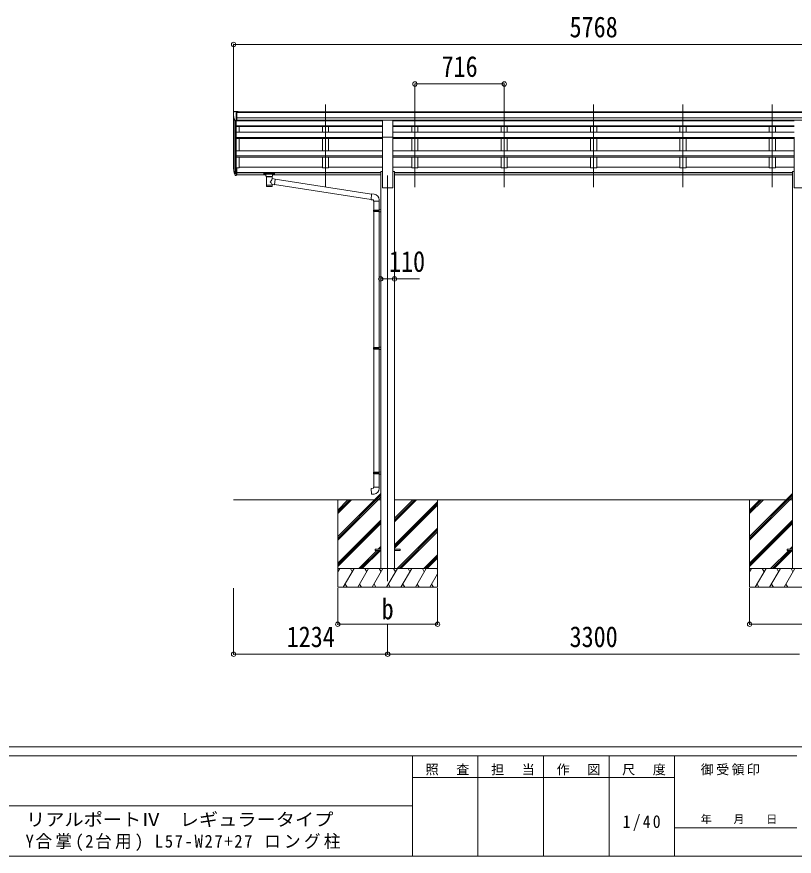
# Model space of a CAD drawing. Units: millimetres at full size. Extents: x -9783 to 9892, y -6828 to 6752.
# Drawn here: x 35 to 6264, y -6828 to -103 of the extents above; entities that cross this region are included whole.
import ezdxf
from ezdxf.enums import TextEntityAlignment as Align

# ---------------------------------------------------------------- set-up
doc = ezdxf.new("R2010")
doc.units = ezdxf.units.MM
doc.header["$LTSCALE"] = 35
doc.header["$PDMODE"] = 32
doc.header["$PDSIZE"] = 35
for name, color, linetype, lineweight in [('0-0_0', 7, 'Continuous', 9), ('0-1_本体', 4, 'Continuous', 9), ('0-2_部品', 7, 'Continuous', 9), ('0-8_PARTS2', 2, 'Continuous', 9), ('0-A_寸法', 6, 'Continuous', 9), ('F-0_240', 7, 'Continuous', 9)]:
    doc.layers.add(name, color=color, linetype=linetype, lineweight=lineweight)
doc.styles.add('ＭＳ ゴシック', font='')
doc.styles.get('ＭＳ ゴシック').set_extended_font_data('MS Gothic')

msp = doc.modelspace()

# ---------------------------------------------------------------- linework, layer by layer
at = {"layer": '0-0_0'}
for p, q in [((2607.05, -4267.61), (2951.85, -3922.81)), ((2607.05, -4281.75), (2951.85, -3936.95)), ((2607.05, -4295.89), (2951.85, -3951.09)), ((5907.05, -4267.61), (6251.85, -3922.81)), ((5907.05, -4281.75), (6251.85, -3936.95)), ((5907.05, -4295.89), (6251.85, -3951.09)), ((1773.05, -3973.43), (2951.85, -3973.43)), ((2607.05, -3973.43), (2607.05, -4673.43)), ((2607.05, -4083.76), (2717.38, -3973.43)), ((2607.05, -4069.62), (2703.24, -3973.43)), ((2607.05, -4055.48), (2689.09, -3973.43)), ((3061.85, -3973.43), (6251.85, -3973.43)), ((3061.85, -4149.46), (3237.88, -3973.43)), ((3061.85, -4135.32), (3223.74, -3973.43)), ((3061.85, -4121.18), (3209.59, -3973.43)), ((3061.85, -4333.31), (3407.05, -3988.11)), ((3061.85, -4347.45), (3407.05, -4002.25)), ((3061.85, -4361.59), (3407.05, -4016.39)), ((3407.05, -3973.43), (3407.05, -4673.43)), ((5907.05, -3973.43), (5907.05, -4673.43)), ((5907.05, -4083.76), (6017.38, -3973.43)), ((5907.05, -4069.62), (6003.24, -3973.43)), ((5907.05, -4055.48), (5989.09, -3973.43)), ((2607.05, -4479.74), (2951.85, -4134.94)), ((2607.05, -4493.88), (2951.85, -4149.08)), ((2607.05, -4508.02), (2951.85, -4163.22)), ((5907.05, -4479.74), (6251.85, -4134.94)), ((5907.05, -4493.88), (6251.85, -4149.08)), ((5907.05, -4508.02), (6251.85, -4163.22)), ((3083.86, -4523.43), (3407.05, -4200.24)), ((3098, -4523.43), (3407.05, -4214.38)), ((3112.14, -4523.43), (3407.05, -4228.52)), ((2929.99, -4368.93), (2951.85, -4347.07)), ((2944.13, -4368.93), (2951.85, -4361.21)), ((6229.99, -4368.93), (6251.85, -4347.07)), ((6244.13, -4368.93), (6251.85, -4361.21)), ((2775.49, -4523.43), (2920.99, -4377.93)), ((2789.63, -4523.43), (2935.13, -4377.93)), ((2803.77, -4523.43), (2949.27, -4377.93)), ((3295.99, -4523.43), (3407.05, -4412.37)), ((3310.13, -4523.43), (3407.05, -4426.51)), ((6075.49, -4523.43), (6220.99, -4377.93)), ((6089.63, -4523.43), (6235.13, -4377.93)), ((6103.77, -4523.43), (6249.27, -4377.93)), ((3324.27, -4523.43), (3407.05, -4440.66)), ((3407.05, -4523.43), (2607.05, -4523.43)), ((2607.05, -4550.93), (2622.93, -4523.43)), ((2651.79, -4673.43), (2738.4, -4523.43)), ((2723.4, -4549.41), (2708.4, -4523.43)), ((2767.26, -4673.43), (2853.87, -4523.43)), ((2838.87, -4549.41), (2823.86, -4523.43)), ((2882.73, -4673.43), (2969.34, -4523.43)), ((2954.34, -4549.41), (2939.33, -4523.43)), ((2998.2, -4673.43), (3084.81, -4523.43)), ((3069.81, -4549.41), (3054.8, -4523.43)), ((3113.67, -4673.43), (3200.28, -4523.43)), ((3185.28, -4549.41), (3170.28, -4523.43)), ((3229.14, -4673.43), (3315.75, -4523.43)), ((3285.75, -4523.43), (3300.75, -4549.41)), ((3344.61, -4673.43), (3407.05, -4565.29)), ((3401.22, -4523.43), (3407.05, -4533.53)), ((6707.05, -4523.43), (5907.05, -4523.43)), ((5907.05, -4550.93), (5922.93, -4523.43)), ((5951.79, -4673.43), (6038.4, -4523.43)), ((6023.4, -4549.41), (6008.4, -4523.43)), ((6067.26, -4673.43), (6153.87, -4523.43)), ((6138.87, -4549.41), (6123.86, -4523.43)), ((6182.73, -4673.43), (6269.34, -4523.43)), ((6254.34, -4549.41), (6239.33, -4523.43)), ((2607.05, -4673.43), (3407.05, -4673.43)), ((2666.79, -4647.45), (2681.79, -4673.43)), ((2782.26, -4647.45), (2797.26, -4673.43)), ((2897.73, -4647.45), (2912.73, -4673.43)), ((3013.2, -4647.45), (3028.2, -4673.43)), ((3128.67, -4647.45), (3143.67, -4673.43)), ((3244.14, -4647.45), (3259.14, -4673.43)), ((3359.61, -4647.45), (3374.61, -4673.43)), ((5907.05, -4673.43), (6707.05, -4673.43)), ((5966.79, -4647.45), (5981.79, -4673.43)), ((6082.26, -4647.45), (6097.26, -4673.43)), ((6197.73, -4647.45), (6212.73, -4673.43))]:
    msp.add_line(p, q, dxfattribs=at)
at = {"layer": '0-1_本体'}
for p, q in [((1799.35, -863.9), (7514.35, -863.9)), ((1799.35, -869.26), (7514.35, -869.26)), ((1772.85, -1314.17), (1772.85, -900.65)), ((1777.13, -919.45), (1777.13, -1338.43)), ((1786.85, -934.81), (1786.85, -1356.43)), ((1792.85, -934.28), (1792.85, -1312)), ((1792.85, -935.78), (2964.35, -935.78)), ((1799.35, -912.77), (7514.35, -912.78)), ((1799.35, -930.45), (7514.35, -930.45)), ((2964.35, -932.82), (1799.35, -932.82)), ((2483.85, -932.82), (2483.85, -935.78)), ((2533.85, -932.82), (2533.85, -935.78)), ((6264.35, -932.82), (3049.35, -932.82)), ((6264.35, -935.78), (3049.35, -935.78)), ((3199.85, -932.82), (3199.85, -935.78)), ((3249.85, -932.82), (3249.85, -935.78)), ((3915.85, -932.82), (3915.85, -935.78)), ((3965.85, -932.82), (3965.85, -935.78)), ((4631.85, -932.82), (4631.85, -935.78)), ((4681.85, -932.82), (4681.85, -935.78)), ((5347.85, -932.82), (5347.85, -935.78)), ((5397.85, -932.82), (5397.85, -935.78)), ((6063.85, -932.82), (6063.85, -935.78)), ((6113.85, -932.82), (6113.85, -935.78)), ((1792.85, -977.73), (2964.35, -977.73)), ((1792.85, -979.43), (2964.35, -979.43)), ((1792.85, -983.21), (2964.35, -983.21)), ((1817.85, -1028.64), (1817.85, -983.21)), ((2483.85, -983.21), (2483.85, -1028.64)), ((2533.85, -983.21), (2533.85, -1028.64)), ((6264.35, -977.73), (3049.35, -977.73)), ((6264.35, -979.43), (3049.35, -979.43)), ((6264.35, -983.21), (3049.35, -983.21)), ((3199.85, -983.21), (3199.85, -1028.64)), ((3249.85, -983.21), (3249.85, -1028.64)), ((3915.85, -983.21), (3915.85, -1028.64)), ((3965.85, -983.21), (3965.85, -1028.64)), ((4631.85, -983.21), (4631.85, -1028.64)), ((4681.85, -983.21), (4681.85, -1028.64)), ((5347.85, -983.21), (5347.85, -1028.64)), ((5397.85, -983.21), (5397.85, -1028.64)), ((6063.85, -983.21), (6063.85, -1028.64)), ((6113.85, -983.21), (6113.85, -1028.64)), ((1792.85, -1028.64), (2964.35, -1028.64)), ((1792.85, -1069.22), (2964.35, -1069.22)), ((1792.85, -1070.91), (2964.35, -1070.91)), ((2964.35, -1473.43), (2964.35, -1066.48)), ((6264.35, -1028.64), (3049.35, -1028.64)), ((3049.35, -1473.43), (3049.35, -1066.48)), ((6264.35, -1069.22), (3049.35, -1069.22)), ((6264.35, -1070.91), (3049.35, -1070.91)), ((6264.35, -1473.43), (6264.35, -1066.48)), ((1792.85, -1077.77), (2964.35, -1077.77)), ((1817.85, -1176.88), (1817.85, -1077.77)), ((2483.85, -1077.77), (2483.85, -1176.88)), ((2533.85, -1077.77), (2533.85, -1176.88)), ((6264.35, -1077.77), (3049.35, -1077.77)), ((3199.85, -1077.77), (3199.85, -1176.88)), ((3249.85, -1077.77), (3249.85, -1176.88)), ((3915.85, -1077.77), (3915.85, -1176.88)), ((3965.85, -1077.77), (3965.85, -1176.88)), ((4631.85, -1077.77), (4631.85, -1176.88)), ((4681.85, -1077.77), (4681.85, -1176.88)), ((5347.85, -1077.77), (5347.85, -1176.88)), ((5397.85, -1077.77), (5397.85, -1176.88)), ((6063.85, -1077.77), (6063.85, -1176.88)), ((6113.85, -1077.77), (6113.85, -1176.88)), ((1792.85, -1176.88), (2964.35, -1176.88)), ((6264.35, -1176.88), (3049.35, -1176.88)), ((1792.85, -1216.02), (2964.35, -1216.02)), ((1792.85, -1217.69), (2964.35, -1217.69)), ((1792.85, -1227.33), (2964.35, -1227.33)), ((1817.85, -1312.82), (1817.85, -1227.33)), ((2483.85, -1227.33), (2483.85, -1312.82)), ((6264.35, -1216.02), (3049.35, -1216.02)), ((6264.35, -1217.69), (3049.35, -1217.69)), ((6264.35, -1227.33), (3049.35, -1227.33)), ((3199.85, -1227.33), (3199.85, -1312.82)), ((3915.85, -1227.33), (3915.85, -1312.82)), ((4631.85, -1227.33), (4631.85, -1312.82)), ((5347.85, -1227.33), (5347.85, -1312.82)), ((6063.85, -1227.33), (6063.85, -1312.82)), ((1799.35, -1312.82), (1817.85, -1312.82)), ((1817.85, -1307.61), (2483.85, -1307.61)), ((2533.85, -1307.61), (2964.35, -1307.61)), ((2951.85, -1343.43), (2964.35, -1343.43)), ((2951.85, -1343.43), (2951.85, -4523.43)), ((3049.35, -1307.61), (3199.85, -1307.61)), ((3049.35, -1343.43), (3061.85, -1343.43)), ((3061.85, -1343.43), (3061.85, -4523.43)), ((3249.85, -1307.61), (3915.85, -1307.61)), ((3965.85, -1307.61), (4631.85, -1307.61)), ((4681.85, -1307.61), (5347.85, -1307.61)), ((5397.85, -1307.61), (6063.85, -1307.61)), ((6113.85, -1307.61), (6264.35, -1307.61)), ((6251.85, -1343.43), (6264.35, -1343.43)), ((6251.85, -1343.43), (6251.85, -4523.43)), ((1799.35, -1351.92), (2951.85, -1351.92)), ((1799.35, -1353.3), (2951.85, -1353.3)), ((1799.35, -1370.47), (2030.85, -1370.47)), ((2084.85, -1370.47), (2951.85, -1370.47)), ((6251.85, -1351.92), (3061.85, -1351.92)), ((6251.85, -1353.3), (3061.85, -1353.3)), ((6251.85, -1370.47), (3061.85, -1370.47)), ((2964.35, -1473.43), (3049.35, -1473.43)), ((6264.35, -1473.43), (6349.35, -1473.43))]:
    msp.add_line(p, q, dxfattribs=at)
for points in [[(2533.85, -1227.33), (2533.85, -1312.82), (2483.85, -1312.82)], [(3249.85, -1227.33), (3249.85, -1312.82), (3199.85, -1312.82)], [(3965.85, -1227.33), (3965.85, -1312.82), (3915.85, -1312.82)], [(4681.85, -1227.33), (4681.85, -1312.82), (4631.85, -1312.82)], [(5397.85, -1227.33), (5397.85, -1312.82), (5347.85, -1312.82)], [(6113.85, -1227.33), (6113.85, -1312.82), (6063.85, -1312.82)]]:
    msp.add_lwpolyline(points, dxfattribs=at)
at = {"layer": '0-2_部品'}
for p, q in [((1771.05, -871.67), (1771.05, -872.3)), ((1777.96, -862.86), (1773.89, -868.67)), ((1781.05, -862.3), (1778.72, -862.44)), ((1781.05, -862.3), (1799.55, -862.3)), ((1793.05, -935.28), (1793.05, -862.3)), ((1799.55, -862.3), (1809.55, -862.38)), ((1799.55, -934.28), (1799.55, -862.3)), ((1809.55, -864.49), (1809.55, -862.38)), ((1785.42, -933.47), (1776.15, -917.4)), ((1793.05, -935.28), (1787.84, -934.96)), ((1799.55, -934.28), (1793.05, -934.28)), ((2964.55, -932.32), (3049.55, -932.32)), ((2964.55, -1066.48), (2964.55, -932.32)), ((3049.55, -1066.48), (3049.55, -932.32)), ((2964.55, -1066.48), (3049.55, -1066.48)), ((1775.44, -1338.04), (1785.6, -1357.21)), ((1786.61, -1355.96), (1776.86, -1337.54)), ((1793.05, -1312), (1793.05, -1373.88)), ((1799.55, -1312), (1793.05, -1312)), ((1799.55, -1312), (1799.55, -1373.06)), ((1778.03, -1354.89), (1785.6, -1372.38)), ((1793.05, -1356.71), (1787.91, -1356.71)), ((1793.05, -1358.71), (1788.2, -1358.71)), ((1793.05, -1373.88), (1788.2, -1373.88)), ((1799.55, -1350.31), (1793.05, -1350.31)), ((1799.55, -1355.71), (1793.05, -1355.71)), ((1799.55, -1373.06), (1793.05, -1373.06)), ((2014.55, -1358.77), (2014.55, -1369.53)), ((2014.55, -1358.96), (2014.55, -1360.5)), ((2016.55, -1358.11), (2099.55, -1358.11)), ((2016.55, -1360.28), (2099.55, -1360.28)), ((2016.55, -1370.19), (2031.05, -1370.19)), ((2031.05, -1377), (2031.05, -1366.73)), ((2035.15, -1381.5), (2035.13, -1461.79)), ((2080.95, -1399.08), (2080.95, -1381.49)), ((2106.17, -1402.98), (2080.95, -1399.07)), ((2085.05, -1377), (2085.05, -1366.73)), ((2085.05, -1370.19), (2099.55, -1370.19)), ((2106.17, -1402.98), (2099.15, -1448.24)), ((2101.55, -1358.77), (2101.55, -1369.53)), ((2877.98, -1524.65), (2105.88, -1404.86)), ((2080.96, -1461.79), (2080.95, -1445.17)), ((2080.95, -1445.42), (2099.15, -1448.24)), ((2874.32, -1566.58), (2099.44, -1446.37)), ((2898.97, -1524.77), (2878.13, -1522.94)), ((2894.05, -1580.51), (2940.05, -1580.51)), ((2896.05, -1580.51), (2896.05, -1651.35)), ((2938.05, -1580.51), (2938.05, -1648.79)), ((2940.05, -1580.51), (2940.05, -1569.6)), ((2894.05, -1653.35), (2895.05, -1651.35)), ((2894.05, -1653.35), (2938.05, -1653.35)), ((2894.05, -1653.35), (2894.05, -1661.35)), ((2894.05, -1661.35), (2938.05, -1661.35)), ((2894.05, -1661.35), (2895.05, -1663.35)), ((2895.05, -1651.35), (2938.05, -1651.35)), ((2895.05, -1663.35), (2938.05, -1663.35)), ((2896.05, -1663.35), (2896.05, -2753.67)), ((2933.57, -1653.35), (2933.14, -1651.35)), ((2936.05, -1648.85), (2952.05, -1648.38)), ((2936.05, -1650.85), (2936.05, -1648.85)), ((2936.05, -1650.85), (2938.05, -1650.85)), ((2936.05, -1665.85), (2936.05, -1663.85)), ((2936.05, -1665.85), (2952.05, -1666.32)), ((2938.05, -1665.91), (2938.05, -2751.12)), ((2952.05, -1648.38), (2952.05, -1666.32)), ((2894.05, -2755.67), (2895.05, -2753.67)), ((2894.05, -2755.67), (2938.05, -2755.67)), ((2894.05, -2755.67), (2894.05, -2763.67)), ((2895.05, -2753.67), (2938.05, -2753.67)), ((2933.57, -2755.67), (2933.14, -2753.67)), ((2936.05, -2751.17), (2952.05, -2750.7)), ((2936.05, -2753.17), (2936.05, -2751.17)), ((2936.05, -2753.17), (2938.05, -2753.17)), ((2952.05, -2750.7), (2952.05, -2768.64)), ((2894.05, -2763.67), (2938.05, -2763.67)), ((2894.05, -2763.67), (2895.05, -2765.67)), ((2895.05, -2765.67), (2938.05, -2765.67)), ((2896.05, -2765.67), (2896.05, -3752.7)), ((2936.05, -2768.17), (2936.05, -2766.17)), ((2936.05, -2768.17), (2952.05, -2768.64)), ((2938.05, -2768.23), (2938.05, -3750.14)), ((2894.05, -3754.7), (2895.05, -3752.7)), ((2894.05, -3754.7), (2938.05, -3754.7)), ((2894.05, -3754.7), (2894.05, -3762.7)), ((2894.05, -3762.7), (2938.05, -3762.7)), ((2894.05, -3762.7), (2895.05, -3764.7)), ((2895.05, -3752.7), (2938.05, -3752.7)), ((2895.05, -3764.7), (2938.05, -3764.7)), ((2896.05, -3764.7), (2896.05, -3870.83)), ((2933.57, -3754.7), (2933.14, -3752.7)), ((2936.05, -3750.2), (2952.05, -3749.73)), ((2936.05, -3752.2), (2936.05, -3750.2)), ((2936.05, -3752.2), (2938.05, -3752.2)), ((2936.05, -3767.2), (2936.05, -3765.2)), ((2952.05, -3749.73), (2952.05, -3767.67)), ((2936.05, -3767.2), (2952.05, -3767.67)), ((2938.05, -3767.25), (2938.05, -3870.83)), ((2894.05, -3870.83), (2940.05, -3870.83)), ((2894.05, -3880.83), (2894.05, -3870.83)), ((2940.05, -3870.83), (2940.05, -3881.75))]:
    msp.add_line(p, q, dxfattribs=at)
at = {"layer": '0-2_部品', "color": 4}
for p, q in [((2907.05, -4368.93), (2907.05, -4377.93)), ((2952.05, -4368.93), (2907.05, -4368.93)), ((3107.05, -4368.93), (3062.05, -4368.93)), ((3107.05, -4368.93), (3107.05, -4377.93)), ((6207.05, -4368.93), (6207.05, -4377.93)), ((6252.05, -4368.93), (6207.05, -4368.93)), ((2952.05, -4377.93), (2907.05, -4377.93)), ((3107.05, -4377.93), (3062.05, -4377.93)), ((6252.05, -4377.93), (6207.05, -4377.93))]:
    msp.add_line(p, q, dxfattribs=at)
at = {"layer": '0-2_部品'}
for points in [[(2014.55, -1358.77), (2014.59, -1358.58), (2014.67, -1358.44), (2014.77, -1358.35), (2014.87, -1358.28), (2014.99, -1358.24), (2015.28, -1358.18), (2015.77, -1358.13), (2016.31, -1358.11), (2016.55, -1358.11)], [(2014.55, -1369.53), (2014.59, -1369.73), (2014.67, -1369.86), (2014.77, -1369.96), (2014.87, -1370.02), (2014.99, -1370.06), (2015.28, -1370.12), (2015.77, -1370.17), (2016.31, -1370.19), (2016.55, -1370.19)], [(2031.09, -1376.95), (2031.06, -1377.3), (2031.31, -1378.26), (2031.83, -1379.14), (2032.63, -1379.98), (2033.75, -1380.78), (2035.15, -1381.5)], [(2080.95, -1381.49), (2081.18, -1381.4), (2082.54, -1380.66), (2083.65, -1379.82), (2084.41, -1378.95), (2084.87, -1378.05), (2085.04, -1377.16)], [(2099.55, -1358.11), (2099.9, -1358.11), (2100.43, -1358.14), (2100.88, -1358.19), (2101.18, -1358.26), (2101.35, -1358.36), (2101.47, -1358.5), (2101.54, -1358.68), (2101.55, -1358.77)], [(2099.55, -1370.19), (2099.9, -1370.19), (2100.43, -1370.16), (2100.88, -1370.11), (2101.18, -1370.04), (2101.35, -1369.94), (2101.47, -1369.8), (2101.54, -1369.62), (2101.55, -1369.53)], [(2878.13, -1522.94), (2874.12, -1568.77), (2894.05, -1570.51), (2894.05, -1580.51)], [(2933.57, -1653.35), (2933.57, -1661.35), (2933.14, -1663.35)], [(2936.05, -1663.85), (2938.05, -1663.85), (2938.05, -1650.85)], [(2933.57, -2755.67), (2933.57, -2763.67), (2933.14, -2765.67)], [(2936.05, -2766.17), (2938.05, -2766.17), (2938.05, -2753.17)], [(2933.57, -3754.7), (2933.57, -3762.7), (2933.14, -3764.7)], [(2936.05, -3765.2), (2938.05, -3765.2), (2938.05, -3752.2)], [(2898.97, -3926.58), (2878.13, -3928.4), (2874.12, -3882.58), (2894.05, -3880.83)]]:
    msp.add_lwpolyline(points, dxfattribs=at)
for centre, radius, start, end in [((1774.05, -871.67), 3, 93, 180), ((1973.05, -872.3), 202, 180, 192.90261), ((1778.78, -863.44), 1, 93.5, 145), ((1788.02, -931.97), 3, 210, 266.5), ((1861.71, -1315.87), 89.07, 174.49576, 194.41188), ((1861, -1311.59), 88.05, 177.22392, 197.21071), ((1906.27, -1318.81), 133.22, 183.27987, 195.71302), ((1788.2, -1355.71), 3, 210, 270), ((1788.2, -1370.88), 3, 210, 270), ((1787.91, -1355.21), 1.5, 210, 270), ((2895.05, -1569.6), 45, 0, 85), ((2895.05, -3881.75), 45, 275, 0)]:
    msp.add_arc(centre, radius, start, end, dxfattribs=at)
for centre, major_axis, ratio, start_param, end_param in [((2016.55, -1360.5), (2, 0), 0.109601, 1.5707963, 3.1415927), ((2058.05, -1366.73), (27, 0), 0.122176, 6.2831853, 9.424778), ((2058.06, -1381.96), (-22.91, 0.42), 0.072511, 0.0008029, 1.5715993), ((2058.06, -1383.58), (-22.91, 0.42), 0.072511, 0.0008029, 1.5715993), ((2058.04, -1381.96), (22.92, 0.42), 0.07247, 4.71158, 6.2823764), ((2058.04, -1383.58), (22.92, 0.42), 0.07247, 4.71158, 6.2823764), ((2058.05, -1425.62), (-22.81, -26.62), 0.234429, 1.6855472, 3.1268519), ((2069.05, -1377), (16, 0), 0.361356, 6.2636979, 6.2831853), ((2099.55, -1360.5), (2, 0), 0.109601, 0, 1.5707963), ((2058.05, -1461.79), (22.92, 0), 0.101955, 3.1415499, 6.2833984), ((2058.05, -1449.35), (22.91, 0), 0.122865, 3.1415927, 6.2831853), ((2060.6, -1422.97), (20.32, -22.25), 0.045535, 0.0389954, 1.3075346)]:
    msp.add_ellipse(centre, major_axis=major_axis, ratio=ratio, start_param=start_param, end_param=end_param, dxfattribs=at)
at = {"layer": '0-8_PARTS2'}
for p, q in [((2509.05, -1467.22), (2509.05, -804.7)), ((3225.05, -1467.22), (3225.05, -804.7)), ((3941.05, -1467.22), (3941.05, -804.7)), ((4657.05, -1467.22), (4657.05, -804.7)), ((5373.05, -1467.22), (5373.05, -804.7)), ((6089.05, -1467.22), (6089.05, -804.7)), ((3007.05, -1373.43), (3007.05, -4623.43))]:
    msp.add_line(p, q, dxfattribs=at)
at = {"layer": '0-A_寸法'}
for p, q in [((1773.05, -325.07), (1773.05, -870.69)), ((1773.05, -325.07), (7541.05, -325.07)), ((3225.05, -641.69), (3225.05, -870.69)), ((3225.05, -641.69), (3941.05, -641.69)), ((3941.05, -641.69), (3941.05, -870.69)), ((2951.85, -2203.61), (3061.85, -2203.61)), ((3061.85, -2203.61), (3261.85, -2203.61)), ((1773.05, -5209.79), (1773.05, -4680.85)), ((2607.05, -4969.82), (2607.05, -4680.85)), ((3407.05, -4969.82), (3407.05, -4680.85)), ((5907.05, -4969.82), (5907.05, -4680.85)), ((2607.05, -4969.82), (3407.05, -4969.82)), ((3007.05, -5209.79), (3007.05, -4969.82)), ((5907.05, -4969.82), (6707.05, -4969.82)), ((1773.05, -5209.79), (3007.05, -5209.79)), ((3007.05, -5209.79), (6307.05, -5209.79))]:
    msp.add_line(p, q, dxfattribs=at)
for p in [(1773.05, -325.07), (3225.05, -641.69), (3941.05, -641.69), (2951.85, -2203.61), (3061.85, -2203.61), (2607.05, -4969.82), (3407.05, -4969.82), (5907.05, -4969.82), (1773.05, -5209.79), (3007.05, -5209.79)]:
    msp.add_point(p, dxfattribs=at)
at = {"layer": 'F-0_240', "color": 5}
for p, q in [((-9783.03, -5953.1), (9396.97, -5953.1)), ((-9783.03, -6023.1), (6285.75, -6023.1)), ((3205.75, -6023.1), (3205.75, -6828.1)), ((3730.75, -6023.1), (3730.75, -6828.1)), ((4255.75, -6023.1), (4255.75, -6828.1)), ((4780.75, -6023.1), (4780.75, -6828.1)), ((5305.75, -6023.1), (5305.75, -6828.1)), ((3205.75, -6198.1), (5305.75, -6198.1)), ((-3969.25, -6425.6), (3205.75, -6425.6)), ((5305.75, -6600.6), (6285.75, -6600.6)), ((-9783.03, -6828.1), (9396.97, -6828.1))]:
    msp.add_line(p, q, dxfattribs=at)

# ---------------------------------------------------------------- texts
at = {"layer": '0-A_寸法', "color": 7, "style": 'ＭＳ ゴシック', "width": 0.85}
for s, p in [('5768', (4464.55, -318.07)), ('716', (3438.67, -634.69)), ('110', (3017.47, -2196.61)), ('b', (2958.92, -4980.32)), ('1234', (2197.55, -5202.79)), ('3300', (4464.55, -5202.79))]:
    msp.add_text(s, height=166.8, dxfattribs=at).set_placement(p, align=Align.BOTTOM_LEFT)
at = {"layer": 'F-0_240', "style": 'ＭＳ ゴシック', "width": 1.1}
msp.add_text('リアルポートⅣ\u3000レギュラータイプ', height=102.6, dxfattribs=at).set_placement((109.35, -6616.22), align=Align.BOTTOM_LEFT)
at = {"layer": 'F-0_240', "style": 'ＭＳ ゴシック'}
msp.add_text('年\u3000\u3000月\u3000\u3000日', height=64.15, dxfattribs=at).set_placement((5515.76, -6583.1), align=Align.BOTTOM_LEFT)
at = {"layer": 'F-0_240', "attachment_point": 7, "style": 'ＭＳ ゴシック'}
for s, insert, char_height in [('\\T1.17;照\u3000査', (3310.76, -6180.6), 76.98), ('\\T1.17;担\u3000当', (3835.76, -6180.6), 76.98), ('\\T1.17;作\u3000図', (4360.75, -6180.6), 76.98), ('\\T1.17;尺\u3000度', (4885.76, -6180.6), 76.98), ('\\T1.17;御受領印', (5515.75, -6180.6), 76.98), ('\\T1.28;\\W0.9;1/40', (4890.13, -6626.85), 102.6), ('\\T1.2;\\W0.95;Y合掌(2台用)\\~L57-W27+27\\~ロング柱', (105.77, -6786.55), 102.6)]:
    msp.add_mtext(s, dxfattribs=dict(at, insert=insert, char_height=char_height))

doc.saveas('drawing.dxf')
